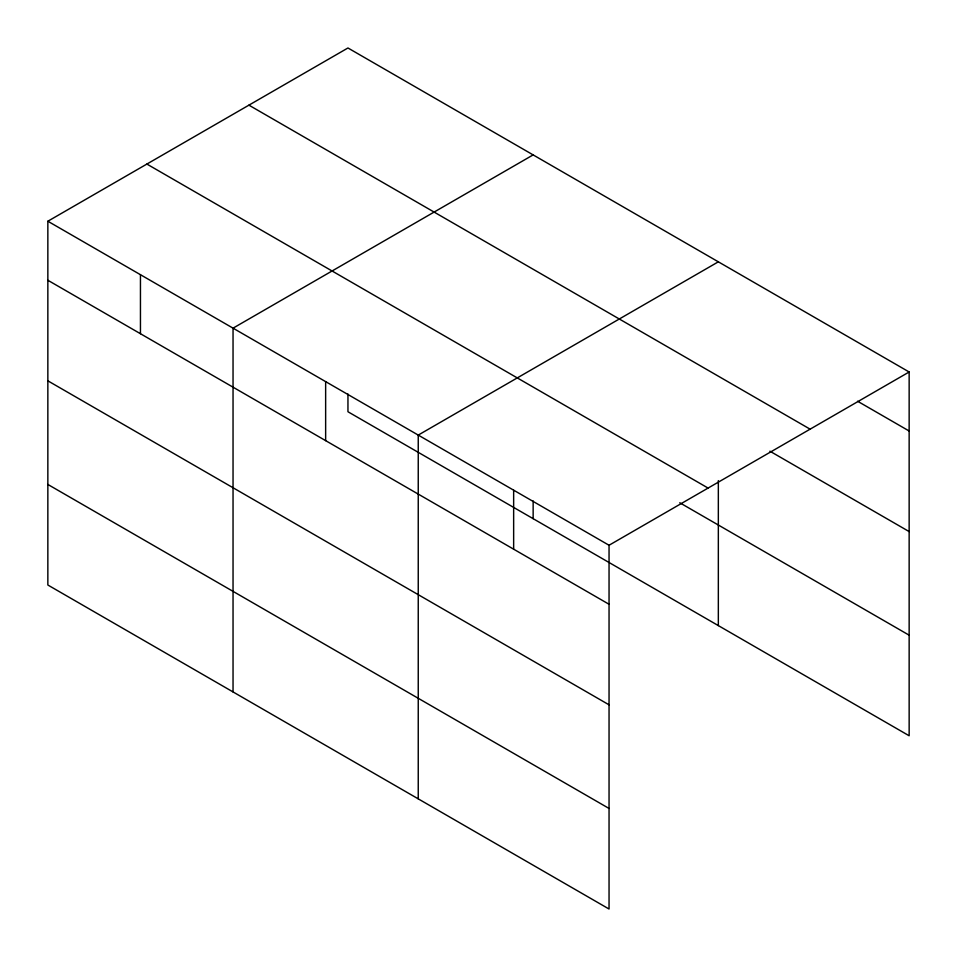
<?xml version="1.0" encoding="UTF-8"?>
<svg xmlns="http://www.w3.org/2000/svg" width="957" height="957" viewBox="0 0 957 957"><rect width="100%" height="100%" fill="white"/><g stroke="black" fill="none" stroke-linecap="round" stroke-linejoin="round"><path stroke-width="1.44" d="M609.047 704.831L609.047 545.251L47.85 221.234L47.85 585.014L609.047 909.018L609.047 704.831L47.85 380.826M347.953 394.009L347.953 411.749L909.15 735.766L909.15 371.986L347.953 47.982L47.85 221.234M533.145 154.902L233.041 328.167L233.041 691.935M718.336 261.823L418.245 435.088L418.245 798.856M609.047 545.251L909.15 371.986M857.58 401.234L909.15 431.009M248.916 105.15L810.112 429.167M769.907 451.19L909.15 531.578M146.888 164.066L708.084 488.07M679.757 502.748L909.15 635.185M47.85 280.257L609.047 604.262M47.85 484.445L609.047 808.45M718.336 480.617L718.336 625.603M533.145 500.93L533.145 518.67M513.646 490.163L513.646 549.186M325.643 381.628L325.643 440.639M140.452 274.695L140.452 333.718"/></g></svg>
